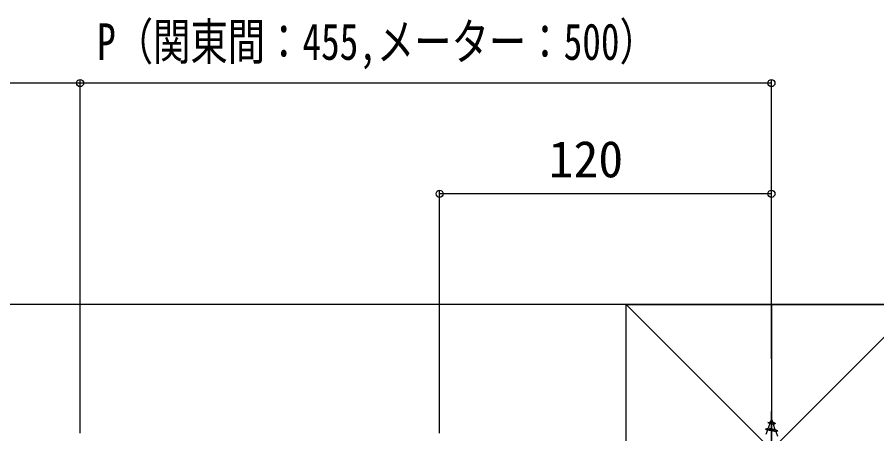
# Model space of a CAD drawing. Units: millimetres, scale not verified. Extents: x -1050 to 1050, y -1573 to 1566.
# Drawn here: x 402.2 to 713.1, y -384.1 to -233.6 of the extents above; entities that cross this region are included whole.
import ezdxf
from ezdxf.enums import TextEntityAlignment as Align

# ---------------------------------------------------------------- set-up
doc = ezdxf.new("R2010")
doc.units = ezdxf.units.MM
doc.header["$LTSCALE"] = 5
for name, color, linetype in [('0-5_YKK_12', 2, 'Continuous'), ('0-6_YKK_13', 4, 'Continuous'), ('0-8_YKK_D', 6, 'Continuous'), ('0-A_YSS_K', 3, 'Continuous')]:
    doc.layers.add(name, color=color, linetype=linetype)
doc.styles.add('ＭＳ ゴシック', font='')
doc.styles.get('ＭＳ ゴシック').set_extended_font_data('MS Gothic')

msp = doc.modelspace()

# ---------------------------------------------------------------- linework, layer by layer
at = {"layer": '0-5_YKK_12'}
msp.add_line((675, -337.4), (675, -578.4), dxfattribs=at)
at = {"layer": '0-6_YKK_13'}
for p, q in [((675, -495.1), (675, -376.099)), ((675, -378.6), (674.6, -379.761)), ((675.466, -379.954), (675, -378.6)), ((672.878, -382.46), (673.801, -382.083)), ((673.703, -380.063), (674.6, -379.761)), ((673.703, -380.063), (674.36, -380.458)), ((676.414, -380.402), (673.703, -380.063)), ((674.36, -380.458), (673.801, -382.083)), ((676.398, -382.661), (673.801, -382.083)), ((675.746, -380.766), (674.36, -380.458)), ((675.466, -379.954), (674.6, -379.761)), ((676.414, -380.402), (675.466, -379.954)), ((676.414, -380.402), (675.746, -380.766)), ((676.398, -382.661), (675.746, -380.766)), ((672.878, -382.46), (673.561, -382.78)), ((677.313, -383.014), (672.878, -382.46)), ((673.561, -382.78), (673.001, -384.406)), ((676.678, -383.473), (673.561, -382.78)), ((677.313, -383.014), (676.398, -382.661)), ((677.313, -383.014), (676.678, -383.473)), ((677.25, -385.134), (676.678, -383.473))]:
    msp.add_line(p, q, dxfattribs=at)
at = {"layer": '0-8_YKK_D'}
for p, q in [((425, -257.4), (175, -257.4)), ((425, -383.9), (425, -256.4)), ((425, -383.9), (425, -256.4)), ((675, -257.4), (425, -257.4)), ((675, -336.4), (675, -256.4)), ((555, -383.9), (555, -296.4)), ((675, -297.4), (555, -297.4)), ((675, -356.98), (675, -296.4))]:
    msp.add_line(p, q, dxfattribs=at)
for centre in [(425, -257.4), (425, -257.4), (675, -257.4), (555, -297.4), (675, -297.4)]:
    msp.add_circle(centre, 1.275, dxfattribs=at)
at = {"layer": '0-A_YSS_K'}
for p, q in [((812.5, -337.4), (-462.5, -337.4)), ((727.5, -337.4), (622.5, -442.4)), ((622.5, -337.4), (727.5, -442.4))]:
    msp.add_line(p, q, dxfattribs=at)
msp.add_lwpolyline([(727.5, -442.4), (622.5, -442.4), (622.5, -337.4), (727.5, -337.4)], close=True, dxfattribs=at)

# ---------------------------------------------------------------- texts
at = {"layer": '0-8_YKK_D', "style": 'ＭＳ ゴシック', "width": 0.75}
msp.add_text('P（関東間：455,メーター：500）', height=13.2, dxfattribs=at).set_placement((431.146, -252.945), align=Align.BOTTOM_LEFT)
at = {"layer": '0-8_YKK_D', "style": 'ＭＳ ゴシック'}
msp.add_text('120', height=13.2, dxfattribs=at).set_placement((594.443, -295.4), align=Align.BOTTOM_LEFT)

doc.saveas('drawing.dxf')
